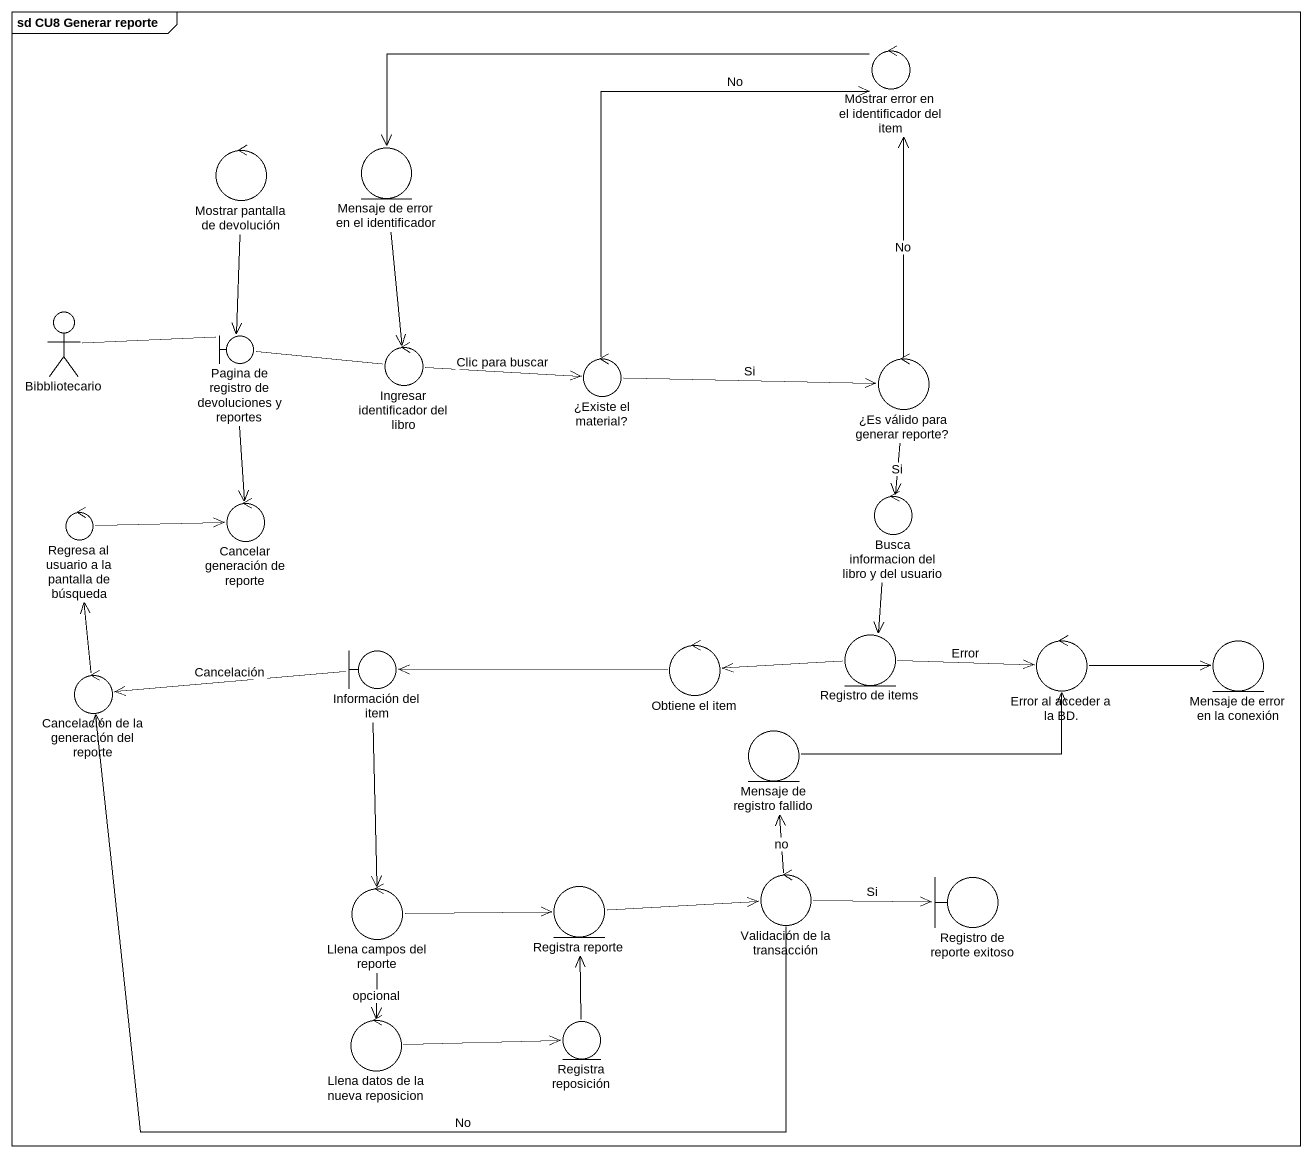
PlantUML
@startuml
mainframe sd CU8 Generar reporte
control "Mostrar error en el identificador del item" as Mostrar_error_en_el
control "Mostrar pantalla de devolución" as Mostrar_pantalla_de
entity "Mensaje de error en el identificador" as Mensaje_de_error_en_el
actor Bibbliotecario
boundary "Pagina de registro de devoluciones y reportes" as Pagina_de_registro_de
control "Ingresar identificador del libro" as Ingresar_identificador_del
control "¿Existe el material?" as Existe_el_material
control "¿Es válido para generar reporte?" as Es_válido_para_generar
control "Regresa al usuario a la pantalla de búsqueda" as Regresa_al_usuario_a_la
control "Cancelar generación de reporte" as Cancelar_generación_de
control "Busca informacion del libro y del usuario" as Busca_informacion_del_libro
boundary "Información del item" as Información_del_item
control "Obtiene el item" as Obtiene_el_item
entity "Registro de items" as Registro_de_items
control "Error al acceder a la BD." as Error_al_acceder_a_la_BD
entity "Mensaje de error en la conexión" as Mensaje_de_error_en_la
control "Cancelación de la generación del reporte" as Cancelación_de_la
entity "Mensaje de registro fallido" as Mensaje_de_registro_fallido
control "Validación de la transacción" as Validación_de_la_transacción
boundary "Registro de reporte exitoso" as Registro_de_reporte_exitoso
control "Llena campos del reporte" as Llena_campos_del_reporte
entity "Registra reporte" as Registra_reporte
control "Llena datos de la nueva reposicion" as Llena_datos_de_la_nueva
entity "Registra reposición" as Registra_reposición
Mostrar_error_en_el -left-> Mensaje_de_error_en_el
Mostrar_pantalla_de --> Pagina_de_registro_de
Mensaje_de_error_en_el --> Ingresar_identificador_del
Bibbliotecario -right- Pagina_de_registro_de
Pagina_de_registro_de -right- Ingresar_identificador_del
Pagina_de_registro_de --> Cancelar_generación_de
Ingresar_identificador_del -right-> Existe_el_material : Clic para buscar
Existe_el_material -up-> Mostrar_error_en_el : No
Existe_el_material -right-> Es_válido_para_generar : Si
Es_válido_para_generar -up-> Mostrar_error_en_el : No
Es_válido_para_generar --> Busca_informacion_del_libro : Si
Regresa_al_usuario_a_la -right-> Cancelar_generación_de
Busca_informacion_del_libro --> Registro_de_items
Información_del_item -left-> Cancelación_de_la : Cancelación
Información_del_item --> Llena_campos_del_reporte
Obtiene_el_item -left-> Información_del_item
Registro_de_items -left-> Obtiene_el_item
Registro_de_items -right-> Error_al_acceder_a_la_BD : Error
Error_al_acceder_a_la_BD -right-> Mensaje_de_error_en_la
Cancelación_de_la -up-> Regresa_al_usuario_a_la
Mensaje_de_registro_fallido -right-> Error_al_acceder_a_la_BD
Validación_de_la_transacción -left-> Cancelación_de_la : No
Validación_de_la_transacción -up-> Mensaje_de_registro_fallido : no
Validación_de_la_transacción -right-> Registro_de_reporte_exitoso : Si
Llena_campos_del_reporte -right-> Registra_reporte
Llena_campos_del_reporte --> Llena_datos_de_la_nueva : opcional
Registra_reporte -right-> Validación_de_la_transacción
Llena_datos_de_la_nueva -right-> Registra_reposición
Registra_reposición -up-> Registra_reporte
@enduml
